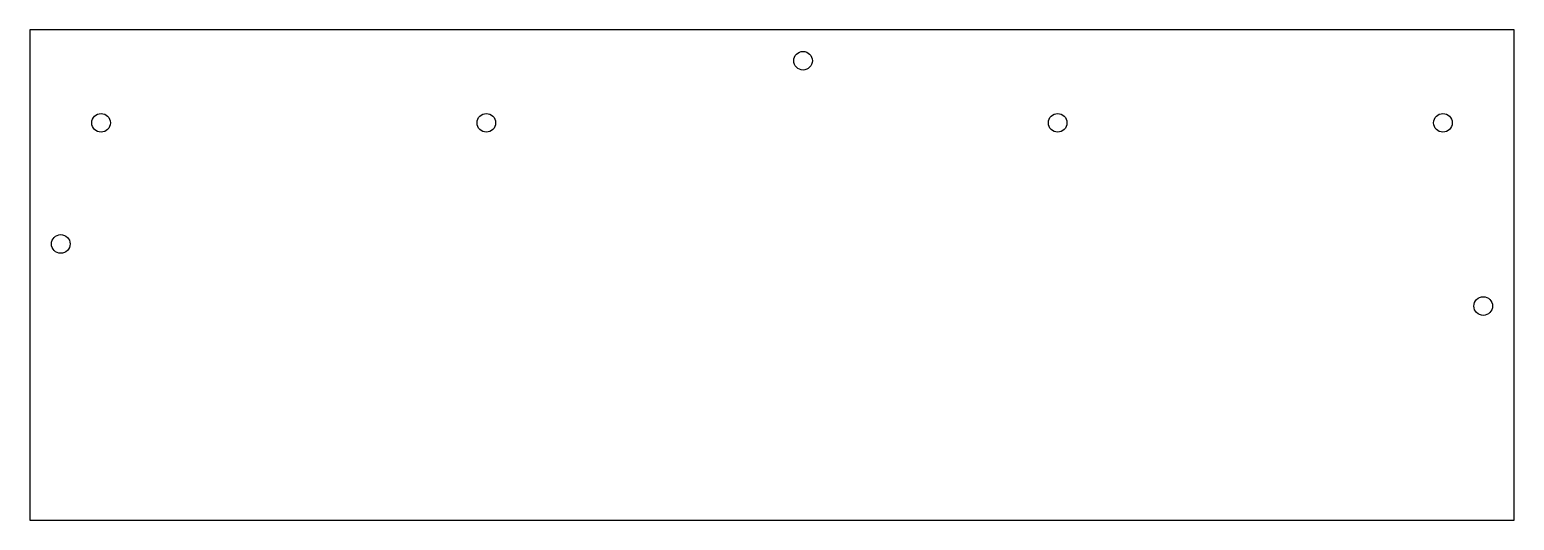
# Model space of a CAD drawing. Header units: millimetres. Extents: x 0 to 239, y 0 to 79.
import ezdxf

# ---------------------------------------------------------------- set-up
doc = ezdxf.new("R2010")
doc.units = ezdxf.units.MM
doc.layers.get('0').update_dxf_attribs({"linetype": 'CONTINUOUS'})

msp = doc.modelspace()

# ---------------------------------------------------------------- linework, layer by layer
msp.add_lwpolyline([(239, 79), (0, 79), (0, 0), (239, 0)], close=True)
for centre in [(124.5, 74), (11.49, 64), (73.51, 64), (165.49, 64), (227.51, 64), (5, 44.5), (234, 34.5)]:
    msp.add_circle(centre, 1.5)

doc.saveas('drawing.dxf')
